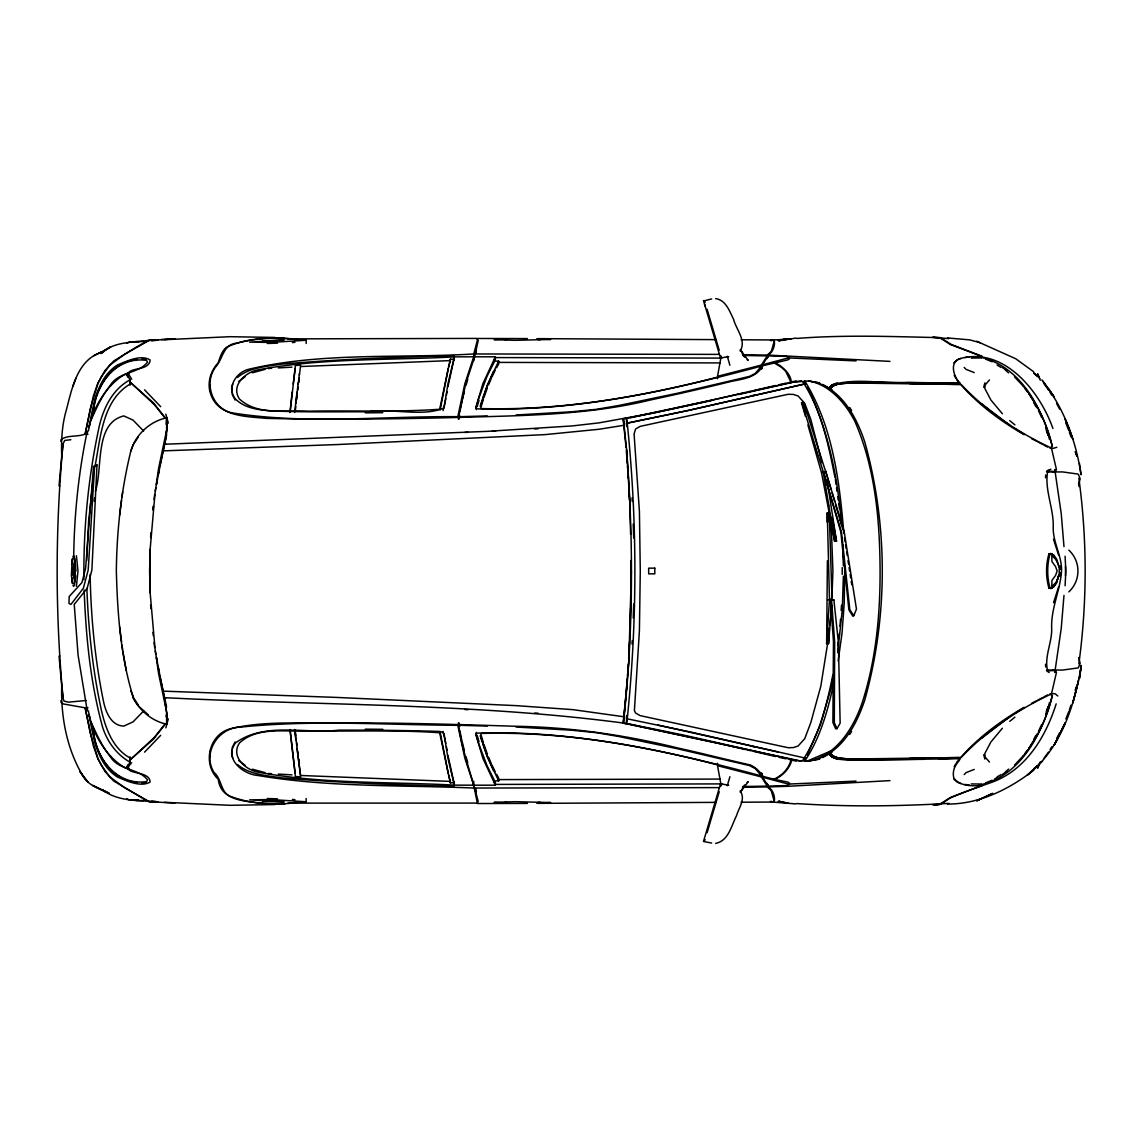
<?xml version="1.0" encoding="UTF-8"?>
<svg xmlns="http://www.w3.org/2000/svg" width="1142" height="1142" viewBox="0 0 1142 1142"><rect width="100%" height="100%" fill="white"/><g stroke="black" fill="none" stroke-linecap="round" stroke-linejoin="round"><path stroke-width="1.5" d="M761.414 368.295L761.414 365.069L767.253 355.89L742.6 355.476M88.419 710.938C91.76 732.579 106.591 758.045 126.334 768.509L130.074 762.171L130.088 756.832M287.955 803.126L477.327 803.083L473.73 785.196L454.302 785.125L454.316 782.27M495.385 359.63L495.385 356.804L474.644 356.804L465.665 383.898L458.67 416.716L487.291 415.916M767.281 358.545L767.281 355.091L771.178 351.579L773.262 344.855M761.443 368.937L761.457 366.054C668.698 391.049 573.398 412.091 476.885 408.836L475.943 407.037L482.909 383.626L495.385 356.804M626.587 449.42C633.582 540.466 633.467 632.283 623.404 723.1L800.071 760.857L808.45 761.015L817.872 759.316L831.276 752.107M768.138 357.332L768.152 355.091C773.077 352.25 775.489 344.827 774.133 339.959L771.264 340.502M473.73 360.744L473.787 353.963L477.399 340.073L476.628 338.417L287.955 338.874M630.955 581.535L630.955 560.465M631.369 571L628.828 662.017L623.418 723.043C471.989 703.058 318.504 705.456 166.104 697.748L164.405 697.748L156.34 657.578M73.702 557.082C74.23 514.799 78.541 472.531 87.263 431.134M149.987 560.936L150.202 549.188M149.959 550.401L149.959 591.599M473.73 356.804L473.787 353.963C399.129 358.517 322.244 351.964 248.999 369.209C236.137 372.064 226.244 387.609 235.466 399.058C244.674 408.151 258.377 409.935 270.725 410.863C303.315 412.376 335.976 411.648 368.595 411.819C392.177 407.922 422.44 417.301 444.11 407.937L447.864 384.283L454.302 356.875L473.73 356.804L464.808 383.926L457.799 416.687C382.798 416.016 306.598 424.696 232.24 412.904C211.641 408.75 203.09 381.514 216.552 365.854C223.061 357.817 223.532 344.113 236.722 343.157C255.751 338.303 275.65 337.018 295.15 339.131M842.225 574.412L842.225 567.588M86.706 560.636L88.619 521.28L93.016 480.268M831.633 605.103L828.564 643.588L826.637 643.66L827.393 560.85M630.612 607.658L629.813 634.952M74.815 580.45L74.016 571L74.815 561.55M295.15 802.184L306.085 801.755L306.184 798.515M843.367 576.296L842.282 609.842L837.657 652.539M633.239 617.879L633.724 603.947M494.343 360.986L494.5 359.031M831.947 597.223L832.918 571L831.504 532.529L828.978 509.632M828.564 643.588L829.178 627.872M96.999 464.994L94.615 466.536L88.205 569.944L83.38 588.216L70.904 604.432L69.005 603.476L69.162 596.595L81.967 582.506L85.593 568.345L93.516 466.564L96.999 464.994L91.888 570.015L87.177 588.358L74.758 603.747M628.671 658.663L629.485 641.733M1045.53 477.799L1045.672 474.986M632.054 644.045L632.254 640.562M150.858 537.611L151.129 532.643M70.861 439.727L64.737 440.441L63.038 443.981C55.201 528.432 55.201 613.568 63.038 698.019L64.009 701.088L68.434 702.144L86.335 700.474M1060.304 575.825L1060.504 572.613M826.637 643.66L829.463 599.678L827.293 513.101L829.22 513.029L832.047 599.864L827.707 599.736M150.63 536.754L150.858 533.357M72.032 560.279L73.159 557.739L73.759 558.409C76.286 561.464 75.372 581.235 71.917 571C75.386 560.765 76.314 580.536 73.759 583.591L72.56 583.591L71.361 575.197L72.374 558.695M74.73 573.926L74.73 568.074M166.175 424.253L166.632 417.858C149.93 421.27 135.57 434.631 130.83 451.09C121.223 490.303 116.798 530.673 116.341 571C117.469 613.739 120.609 657.321 133.571 698.262C140.095 711.152 152.457 721.301 166.632 724.142L167.089 714.021L158.567 673.48L154.984 648.185L150.259 594.04L149.588 571L150.259 547.96L154.984 493.815L158.567 468.52L167.089 427.979L166.632 417.858L166.632 428.364M166.432 434.702L167.032 426.237L165.69 438.785L156.34 484.422M1063.987 595.382L1061.218 628.514L1055.08 670.497L1046.486 670.911M71.689 564.79L71.903 561.992M73.887 566.803L74.558 560.279M75.743 575.825L74.358 585.475L73.659 586.26L72.974 585.475M626.358 691.11L627.243 679.147M627.5 675.736L628.385 663.759M839.97 626.316L840.483 619.264M841.14 610.47L841.526 605.189M127.476 376.96C126.248 365.883 146.676 372.106 149.945 361.472L150.059 359.916C140.951 354.263 126.848 361.115 117.569 364.926C97.099 377.859 93.63 404.225 89.162 426.023M1059.234 574.783L1059.234 567.217L1056.678 559.223L1053.838 555.183L1051.682 553.87L1048.927 553.913C1045.772 564.676 1045.772 577.324 1048.927 588.087L1050.883 588.601C1056.107 586.074 1057.292 579.708 1059.234 574.783L1056.321 582.135L1051.768 586.603L1051.953 580.379L1055.551 575.454L1057.149 571L1055.551 566.546L1051.953 561.621L1051.768 555.397L1056.321 559.865L1059.234 567.217M1065.086 585.76L1065.843 571L1065.086 556.24M232.012 749.252L231.64 753.82L232.74 758.074M74.772 564.933L74.772 577.067M73.973 567.374L74.929 560.993M209.928 390.721L210.328 386.167M93.644 355.847L101.267 352.25C77.213 360.215 72.003 388.437 66.393 409.821C61.896 425.209 61.154 440.584 61.725 456.172L59.041 485.907L59.812 486.049M626.344 718.732L626.644 715.434M1065.486 575.597L1065.486 566.403M209.9 389.436L210.328 384.897M94.201 501.367L94.529 497.983M153.128 509.974L153.471 506.434M1037.921 375.904L1038.007 374.947L1039.62 378.487M289.954 412.448L292.138 392.077M290.139 412.134L295.393 365.497L300.617 365.112L299.418 375.076M626.059 694.507L623.104 723.143L626.715 723.857C637.593 622.376 637.593 519.624 626.715 418.143L623.104 418.857L626.059 447.493M828.007 641.176L820.784 686.342L810.777 722.7L804.71 738.717L798.101 746.012L793.376 747.582L788.166 747.71L780.771 746.126L640.091 715.606L635.609 713.008L634.395 710.667L639.42 630.598L640.277 571L639.42 511.402L634.081 433.974L635.609 428.992L640.091 426.394L788.166 394.29L793.376 394.418L798.101 395.988L804.71 403.283L810.777 419.3L821.954 462.581M828.592 635.894L829.363 628.842M829.749 625.316L830.919 614.753M152.914 509.646L153.314 506.277M154.084 499.539L154.67 494.486M294.636 412.462L297.02 392.163M295.435 409.807L295.835 406.352M60.826 700.731L61.126 702.573L63.467 703.972L85.307 707.84L90.132 732.679L97.969 758.531L101.295 765.211L109.732 776.817L124.578 787.68L149.217 801.655L158.324 801.841C139.695 800.228 118.197 802.012 102.609 789.893L105.235 791.763L92.787 785.411L109.161 793.247C100.31 788.908 89.633 786.224 83.966 777.488L88.105 782.227L79.783 771.35L83.751 777.245C67.035 750.323 60.726 716.99 61.725 685.828L59.041 656.093L59.812 655.951M295.835 403.511L298.219 382.67M296.62 399.729L297.02 396.417M293.223 384.069L295.178 368.58M297.819 390.093L298.219 386.938M95.343 491.246C103.108 469.262 93.872 423.168 123.836 415.916L133.057 420.128L143.649 431.048M119.61 515.228L121.58 500.239M122.008 496.913L122.665 491.917M298.219 384.097L299.418 373.648M298.819 382.427L299.418 377.916M1081.031 667.199C1074.222 706.898 1060.219 749.452 1027.3 775.133L1042.575 761.1M837.771 645.458L838.242 641.99M838.728 638.535L839.456 633.353M838.142 661.018L842.011 633.353L844.209 603.433L844.78 567.588M1078.862 663.73C1087.227 602.362 1087.227 539.638 1078.862 478.27M168.317 718.889L165.833 727.854M60.826 441.269L61.126 439.427C68.848 434.288 79.883 437.786 87.648 432.789M459.198 418.986L459.741 415.574M94.914 466.721C100.696 437.729 102.195 399.486 131.359 383.341L153.585 403.026L165.119 417.715M445.808 398.644L443.082 410.592M440.184 409.935L448.206 368.566M458.356 419.128L458.884 415.859M155.226 491.131L155.783 487.777M85.307 434.174L90.132 409.321L97.969 383.469L101.295 376.789L109.732 365.183L124.578 354.32L149.217 340.345L174.64 338.917M156.554 484.436L157.453 479.397M158.353 474.344L158.952 470.975M446.408 395.218L447.022 391.792M475.914 352.878L476.4 350.18M834.231 671.025L831.119 687.827L820.456 724.57L807.28 755.019M166.061 716.705L166.632 713.636L166.632 724.142M447.935 386.667L454.002 359.173L450.319 359.173L439.656 409.25C396.417 412.319 352.307 410.321 308.783 411.177C285.885 409.664 257.878 416.059 239.392 398.943C230.227 384.84 246.444 371.278 259.705 369.523C323.586 357.946 389.236 360.315 453.888 356.904L454.173 355.633C396.574 357.175 338.946 359.173 281.532 364.141C266.586 366.496 249.513 367.267 237.507 377.46M761.999 368.652L762.571 365.754L787.595 359.973L789.493 358.873L788.337 357.917L856.015 360.886M166.604 435.059L159.837 465.936M717.519 378.744L717.861 377.046C640.719 397.088 561.379 410.649 481.481 408.565L480.382 406.595L487.306 385.168L498.683 361.115L494.714 361.115L487.006 376.332L478.998 397.587L475.829 408.294L476.314 409.621M166.104 444.252L164.405 444.252L487.12 431.362L572.47 425.909L598.808 422.897L654.509 412.847L791.906 382.299L808.45 380.985L817.872 382.684L811.705 381.728M832.861 674.765C826.951 704.157 819.642 734.263 803.083 759.687M834.359 679.904C828.578 708.14 820.884 736.804 804.796 761.057M459.869 411.134L461.839 401.656M61.725 456.172L63.038 443.981M721.116 356.647L717.519 376.332L761.414 365.069M462.267 399.957L464.38 391.435M89.105 427.108L89.69 424.81M232.74 383.926L231.64 388.18L232.012 392.748M1052.439 695.15C1042.56 733.364 1020.848 776.688 978.508 785.225M1057.378 579.908L1058.648 575.168M448.549 367.096L450.319 360.601L300.617 366.525M983.69 387.281L984.889 382.898M76.414 586.26L77.984 571L76.414 555.74M466.064 385.225L467.749 379.215M729.881 776.731L727.326 785.725M1046.957 472.146L1055.408 471.689L1056.45 469.548L1051.468 448.092C1017.907 432.404 986.674 411.52 961.15 384.497L849.291 382.955L838.199 384.026L832.818 386.082L830.077 389.037C847.878 401.442 857.999 421.783 864.737 441.84C888.119 525.506 888.119 616.494 864.737 700.16C857.985 720.217 847.892 740.587 830.063 752.949L832.818 755.918L838.199 757.96L849.305 759.059L961.15 757.503C986.674 730.48 1017.907 709.596 1051.468 693.908L1056.45 672.452L1055.408 670.311L1046.957 669.854M1056.164 582.991L1057.192 579.508L1056.678 582.777L1053.838 586.817L1051.682 588.13L1048.927 588.087M477.185 406.552L478.998 400.428M481.267 406.424L483.48 398.901M704.828 840.355L705.071 839.527M707.084 832.732L719.217 791.763M720.873 786.167L721.33 784.625M1048.713 705.171L1049.555 702.473M480.339 405.81L482.209 399.786M1058.605 586.917L1053.509 602.719M1075.621 689.939L1076.992 685.628L1075.136 690.253M1040.319 761.785L1037.65 768.366M1056.164 703.872C1045.901 736.647 1025.816 770.051 991.955 782.241C978.337 787.066 964.633 791.763 951.357 797.501C945.276 800.214 940.708 806.695 933.214 804.667M773.32 344.641L774.048 341.358L773.262 339.959L741.144 339.774M1069.397 709.824L1070.968 705.185M1045.672 714.107L1048.299 706.527M484.037 397.345L487.306 388.009M482.666 398.272L486.478 387.723M476.314 732.379L475.829 733.706L478.998 744.413L487.006 765.668L494.714 780.885L498.683 780.885L498.683 778.045L496.584 774.262M73.017 385.982L75.957 378.173M1049.941 554.341C1046.986 564.876 1046.986 577.124 1049.941 587.659M1046.4 711.28L1048.228 706.513M474.644 356.804L478.17 340.716L477.456 338.475L527.404 338.589M1039.62 763.513L1038.007 767.053L1037.921 766.096M130.83 451.09L133.571 444.038L138.268 437.029M91.132 419.828C96.528 407.965 101.938 395.846 110.103 385.596C118.383 371.478 138.91 373.848 147.546 362.043L146.504 360.415C117.626 356.076 95.614 382.984 93.53 409.907C96.656 386.653 111.659 362.057 136.926 359.473M853.831 615.652L856.457 609.043L844.124 531.373L825.68 471.375L823.582 472.303L840.855 532.072L848.877 609.757L852.803 616.195L853.831 615.652L849.819 609.828L841.526 532.186L823.582 472.303M1065.814 718.989L1068.869 711.366M1078.605 484.479L1080.175 478.798L1078.319 474.116L1062.56 471.917L1052.781 472.003M487.12 386.167L493.472 371.421M488.59 384.883L491.174 378.616M1038.463 731.351L1041.69 724.428M491.845 377.217L495.185 370.251M232.126 747.739L235.066 741.957M1033.753 739.431L1035.894 735.405M1034.267 739.431L1037.107 734.063M1056.578 738.56L1059.662 732.779M804.196 760.543L805.467 758.231L804.496 758.231M496.584 367.738L498.683 363.955L498.683 361.115M954.198 766.653L955.74 763.898M837.015 728.639L840.141 723.157L838.385 642.503L833.888 599.893L830.391 599.379L833.46 641.319L832.889 722.472L835.644 728.753L837.015 728.639L834.302 722.686L834.674 642.418L831.519 599.593L830.391 599.379M740.316 792.42L744.698 784.925M740.901 791.463L748.21 781.67L747.154 782.37M740.13 350.994C746.768 340.63 736.048 329.339 733.549 319.26C729.581 311.295 725.869 299.989 715.663 298.619M849.734 734.463L851.618 731.422M1028.557 748.724L1033.553 740.773M1050.112 749.48L1051.768 746.839M129.817 760.301L154.398 737.318L164.833 724.285M1028.799 748.567C1039.677 732.836 1048.099 714.649 1052.125 696.078L1051.14 694.736M165.119 724.285L153.585 738.974L131.359 758.659C113.358 749.68 105.835 729.267 101.524 710.852C92.73 670.597 88.391 629.428 86.863 588.287M956.511 762.513C974.868 739.888 998.95 721.858 1024.146 707.298M762.571 365.754C756.875 377.759 742.571 379.044 731.108 381.428C704.171 388.18 677.049 394.218 649.912 400.114C587.316 415.331 522.593 415.502 458.584 417.43C394.575 419.143 330.523 419.756 266.5 418.4C246.786 416.387 218.236 416.958 210.67 394.076C206.816 383.312 210.513 370.964 218.193 362.813C220.106 357.318 221.662 351.351 226.259 347.382C248.613 336.99 274.765 336.776 298.804 339.788M939.009 759.102C977.523 756.546 949.53 758.788 953.784 777.93C959.965 786.752 972.698 785.924 982.306 785.61M761.457 366.054L755.419 373.306L749.495 376.417L677.677 393.205L619.435 405.367L596.581 409.307L571.186 411.805L515.984 414.989M1068.855 591.856C1080.96 580.579 1080.96 561.421 1068.855 550.144M1043.631 758.788L1048.456 752.107M1022.847 756.475L1024.445 754.32M1025.245 753.235L1027.729 749.851M1051.14 447.264L1052.125 445.922C1048.099 427.351 1039.677 409.164 1028.799 393.433M1023.061 756.018L1014.467 765.169M1024.974 753.62L1027.829 750.037M143.649 710.952L133.057 721.872L123.836 726.084C110.731 725.855 105.264 710.966 103.251 700.132C94.843 658.806 90.889 616.58 90.118 574.44M160.708 735.305L144.549 752.164M72.974 556.525L73.659 555.74L74.958 558.695L75.843 571M830.063 389.051L832.818 386.082L838.199 384.04L849.291 382.955L879.568 383.184M1002.391 728.225L990.885 742L984.818 753.549L985.189 757.117L989.457 762.057M808.536 761.271C837 755.19 853.788 727.625 862.481 701.873C875.943 659.633 880.182 615.167 880.082 571C879.84 520.252 875.343 468.149 854.787 421.184C845.123 402.712 829.834 385.025 808.536 380.729M964.176 774.576L966.103 772.62L974.254 769.408M953.798 362.87L957.339 359.773L960.75 358.474M981.649 738.203L1009.828 716.705M1005.36 771.892L1008.643 769.108M1009.742 721.359L1014.91 717.147M741.144 802.226L773.262 802.041L774.048 800.642L771.178 790.421L767.281 786.909L742.457 787.281M1033.638 770.25C1009.185 789.293 979.122 804.182 947.517 804.054M989.457 379.943L985.189 384.883L984.818 388.451L990.885 400L1002.391 413.775M101.124 353.535L104.122 351.194L101.31 353.363M238.778 381.371L245.273 376.56M827.165 480.825L836.515 541.294L834.602 541.208L821.583 472.988L823.268 471.789L825.837 472.188L803.754 402.726L801.541 402.655L805.453 416.373M88.419 431.062C91.902 409.093 106.377 384.411 126.334 373.491L130.074 379.829C111.059 390.036 101.966 411.22 98.155 431.49C87.977 480.125 83.337 529.945 83.937 579.622M1015.809 712.808L1023.946 707.84M1002.676 774.19L1006.73 771.649M306.184 343.485L306.085 340.245L270.526 342.457L249.627 342.129L284.044 340.045L262.774 340.858M773.905 779.229C782.327 775.489 789.008 768.438 791.149 759.373L683.644 735.091L630.298 724.214M261.661 803.24C245.216 801.156 220.663 800.77 218.279 779.287C201.72 763.927 209.114 732.95 231.912 728.425C266.686 720.445 302.758 723.771 338.118 723.014C397.473 722.572 456.814 724.442 516.141 726.283C570.814 727.211 625.017 734.848 678.062 748.067C702.23 753.292 726.155 759.616 750.308 764.954C755.533 767.31 759.815 771.207 762.571 776.246L774.576 779.415C782.998 775.689 789.579 768.694 791.906 759.701L791.149 759.373L801.17 761.3M997.066 776.931L1001.206 774.519M149.559 340.345L158.324 340.159L148.332 340.402L135.898 347.368L113.672 361.029L105.007 370.508L97.741 383.512L93.373 396.031L84.965 434.288L87.963 434.288M822.654 757.589L831.89 752.45M1056.85 447.279L1052.881 448.449M126.277 374.847L129.075 373.334M1044.002 696.848L1047.571 694.936M1037.678 700.189L1042.732 697.519M994.682 778.915L997.28 777.559M1031.554 703.344L1036.151 700.974M98.869 353.363L110.688 346.882L102.609 352.107C115.214 341.458 132.915 342.571 148.332 340.402M977.067 800.599L992.683 793.376L976.638 800.785L980.65 799.057M1052.924 428.507C1040.105 391.892 1004.66 347.239 961.321 358.274C948.574 361.329 953.57 376.546 959.994 383.284C942.864 382.955 925.662 382.698 908.518 382.427C883.251 384.326 856.457 377.388 831.976 384.94L828.949 388.223L817.872 382.684M824.238 472.374L826.351 471.46M807.208 761.057L831.562 750.722M985.903 782.784L992.084 780.257M837.357 382.841L831.961 384.954L828.949 388.251L831.276 389.893M770.422 340.616L773.262 339.959M126.691 343.142L130.06 341.843L143.392 341.487M778.573 340.858L796.017 338.061M778.958 340.744L788.551 338.76L777.987 340.145L791.32 338.831L777.987 340.145M252.339 372.82L264.987 369.38M1048.927 553.913L1050.883 553.399L1053.267 554.841L1057.378 562.092M718.033 398.772L745.569 392.405M747.296 392.02L750.637 391.249M753.977 390.478L775.675 385.468M738.16 394.618L791.149 382.627C791.777 374.947 782.227 365.74 774.576 362.585M751.65 395.774L755.019 395.004M716.377 399.158L626.201 418.415L626.772 423.268L689.069 410.306L805.881 383.769M126.691 798.858L130.06 800.157L138.553 799.9M715.663 843.381C728.468 840.983 731.451 825.595 736.519 815.688C738.731 807.936 746.04 798.829 740.13 791.006M779.101 384.711L785.939 383.17M789.365 382.413L796.202 380.871M711.309 400.714L630.298 417.786M804.196 381.457L805.467 383.769L688.869 410.306L627.972 422.954M131.701 762.77C118.654 775.732 147.018 769.351 149.945 780.528L150.059 782.084C140.78 787.495 126.976 781.071 117.569 777.074C97.099 764.141 93.63 737.775 89.162 715.977M711.623 298.947L703.6 300.946M720.459 357.903L728.724 356.704M801.17 380.7L791.149 382.627L785.725 371.293L781.242 367.153L773.905 362.771M281.703 803.854L284.515 803.34M294.336 802.983L298.804 802.212M811.705 760.272L817.872 759.316M1050.868 469.262L1047.942 470.161C1043.788 488.705 1053.938 508.133 1053.224 527.119C1052.738 542.35 1061.96 555.811 1061.56 571C1060.219 590.685 1050.654 608.929 1051.696 629.114C1051.925 643.26 1043.631 657.992 1047.942 671.839L1049.155 672.481M827.079 521.98L827.293 513.101M292.395 342.6L294.936 342.286M796.802 338.446C844.295 334.706 892.116 336.547 939.709 337.661L950.372 344.513L981.349 356.233L981.321 357.96L971.271 358.074M964.833 357.56L969.215 357.032M275.094 804.553L230.113 805.31L164.505 802.298M151.743 340.816L157.425 340.23M538.039 802.498L540.08 802.284M504.878 339.631L506.848 339.431M295.15 802.869C273.866 805.081 251.568 804.082 231.326 796.702C220.377 793.333 222.09 779.058 214.054 772.435C201.791 752.935 218.465 727.183 240.862 727.097C312.837 719.631 385.582 724.927 457.799 725.313L464.808 758.074L473.73 785.196M948.988 803.383C898.383 806.252 847.378 806.994 796.802 803.554M164.505 339.702L230.113 336.69L275.094 337.447M827.008 513.143L829.22 513.029M889.975 780.614L788.237 786.296L768.152 786.909L768.138 784.668M534.727 428.992L538.082 428.778M268.156 368.523L271.553 368.324M278.363 367.924L291.981 367.124M784.64 339.488L772.963 339.916M161.336 339.617L174.926 338.903M932.6 804.71L939.709 804.339L950.372 797.487L981.349 785.767L981.321 784.04L971.271 783.926M492.273 431.291L495.685 431.134M856.015 781.114L788.337 784.083L789.493 783.127L787.595 782.027L774.576 779.415M464.794 432.461L468.234 432.318M142.165 783.212L146.39 783.041M771.264 801.498L774.133 802.041C775.489 797.173 773.077 789.75 768.152 786.909M267.328 343.471L277.52 343.157M959.137 757.546L909.532 758.416M959.994 758.716L847.692 760.172L837.343 759.13L831.976 757.06L828.949 753.777L831.961 757.046L837.357 759.159M93.516 466.564L94.615 466.536M295.15 339.816L306.085 340.245M742.6 786.524L767.253 786.11L761.414 776.931L761.414 773.705M924.349 759.316L847.707 760.144M285.072 803.797L262.346 803.169M508.233 338.889L494.143 339.631L515.013 340.316L550.644 339.445L536.583 338.874M382.784 412.69L365.297 412.833M720.117 779.072L497.841 779.601M879.568 758.816L849.291 759.045L838.199 757.96L832.818 755.918L830.077 752.963M721.83 783.897L494.914 784.426M719.403 787.609L474.644 788.037C468.791 767.581 461.511 746.74 458.67 725.284L487.291 726.084M536.583 803.126L550.644 802.555L515.013 801.684L494.143 802.369L508.233 803.111M716.22 802.369L538.025 803.354M1049.883 693.922L1051.468 693.908M474.644 353.963L719.403 354.391M494.914 357.574L721.83 358.103M497.841 362.399L720.117 362.928M527.404 803.411L477.456 803.525L478.17 801.284L474.644 788.037M770.85 362.728L774.419 362.728M816.173 382.684L819.585 382.684M804.496 383.769L805.467 383.769M162.935 450.876L336.904 444.566L545.062 434.617L599.422 429.221L624.074 425.252L623.404 418.9L626.573 449.348L630.313 510.617M71.917 571L74.073 571M162.935 691.124L336.904 697.434L516.27 705.642L572.941 709.653L624.089 716.791M166.104 697.748L164.405 697.748L167.032 715.763M87.963 707.712L84.965 707.712L93.373 745.969L97.741 758.488L105.007 771.492L113.672 780.971L148.332 801.598M816.173 759.316L819.585 759.316M770.85 779.272L774.419 779.272M237.507 764.54C249.513 774.733 266.586 775.504 281.532 777.859C338.946 782.827 396.574 784.825 454.173 786.367L453.888 785.096C389.236 781.685 323.586 784.054 259.705 772.477C246.444 770.722 230.227 757.16 239.392 743.057C257.878 725.941 285.885 732.336 308.783 730.823C352.307 731.679 396.417 729.681 439.656 732.75L450.319 782.827L454.002 782.827L447.935 755.333M474.644 785.196L495.385 785.196L495.385 782.37M135.841 800.513L143.392 800.513M538.025 338.646L716.22 339.631M1049.883 448.078L1051.468 448.092M365.297 729.167L382.784 729.31M847.707 381.856L959.994 383.284M1046.486 471.089L1055.08 471.503L1061.218 513.486L1063.987 546.618M801.541 402.655L803.754 402.726M742.457 354.719L767.281 355.091M909.532 383.584L959.137 384.454M772.963 802.084L796.017 803.939M768.152 355.091L889.975 361.386M773.262 802.041L770.422 801.384M267.328 798.529L277.52 798.843M142.165 358.788L146.39 358.959M464.794 709.539L468.234 709.682M933.214 337.333L940.408 337.675L951.357 344.499L982.306 356.39M515.984 727.011L571.186 730.195L596.581 732.693L619.435 736.633L677.677 748.795L749.495 765.583L755.419 768.694L761.457 775.946C668.698 750.951 573.398 729.909 476.885 733.164L475.943 734.963L482.909 758.374L495.385 785.196M174.926 803.097L149.217 801.655M947.517 337.946L969.843 339.888L980.264 342.757M268.156 773.477L271.553 773.676M278.363 774.076L291.981 774.876M534.727 713.008L538.082 713.222M932.6 337.29L948.988 338.617M777.987 801.855L784.64 802.512M504.878 802.369L506.848 802.569M538.039 339.502L540.08 339.716M151.743 801.184L157.425 801.77M262.774 801.142L284.058 801.827L249.627 799.871L270.526 799.543L306.085 801.755M831.519 599.593L833.888 599.893M964.833 784.44L969.215 784.968M292.395 799.4L294.936 799.714M1052.781 669.997L1062.56 670.083L1078.319 667.884L1080.175 663.202L1078.605 657.521M1052.881 693.551L1055.365 693.922L1057.806 696.006M978.508 356.775C1020.848 365.312 1042.56 408.636 1052.439 446.85M788.551 803.24L778.573 801.142M281.703 338.146L284.515 338.66M728.724 785.296L720.573 783.726L703.472 841.483L711.623 843.053M657.706 724.999L778.316 752.064M131.701 379.23L127.79 372.706L127.79 375.518M805.881 758.231L689.069 731.694L626.772 718.732L626.201 723.585L716.377 742.842M779.101 757.289L785.939 758.83M789.365 759.587L796.202 761.129M135.841 341.487L138.553 342.1M136.926 782.527C111.559 780.015 96.556 755.49 93.53 732.093C95.785 758.845 117.64 785.967 146.504 781.585L147.546 779.957C138.91 768.152 118.383 770.522 110.103 756.404C101.909 746.154 96.513 734.049 91.132 722.172M751.65 746.226L755.019 746.996M718.033 743.228L745.569 749.595M747.296 749.98L750.637 750.751M753.977 751.522L775.675 756.532M761.414 776.931L717.519 765.668L721.116 785.353M252.339 769.18L264.987 772.62M778.958 801.256L781.656 802.055M974.254 372.592L966.103 369.38L964.176 367.424M960.75 783.526L957.339 782.227L953.798 779.129M985.903 359.216L992.084 361.743M85.307 707.826L87.648 709.211M976.638 341.215L1015.795 358.788L1033.638 371.75M1031.554 438.656L1036.151 441.026M1037.678 441.811L1042.732 444.481M1044.002 445.152L1047.571 447.064M1024.146 434.702C998.95 420.142 974.868 402.112 956.511 379.487M126.277 767.153L129.075 768.666M1023.946 434.16L1015.809 429.192M822.654 384.411L831.89 389.55M997.066 365.069L1001.206 367.481M1002.676 367.81L1006.73 370.351M130.074 762.171C116.584 754.648 107.062 741.472 102.509 726.854C90.304 682.331 85.864 635.994 84.151 589.971M148.46 714.963L137.868 705.485L133.171 698.105M747.154 359.63L748.21 360.33L740.901 350.537L744.698 357.075L740.316 349.58M1009.828 425.295L981.649 403.797M238.778 760.629L245.273 765.44M1009.742 420.641L1014.91 424.853M1005.36 370.108L1008.643 372.892M1033.824 373.191L1036.965 375.961M144.549 389.836L160.708 406.695M1034.024 372.949L1038.007 376.889M1014.467 376.831L1023.061 385.982M443.082 731.408L445.808 743.356M1024.974 388.38L1027.829 391.963M1022.847 385.525L1024.445 387.68M1025.245 388.765L1027.729 392.149M1042.575 380.9C1063.802 407.751 1076.107 441.126 1081.031 474.801L1079.461 463.466M1041.904 379.901L1054.294 397.073L1048.784 388.979M1043.631 383.212L1048.456 389.893M164.833 417.715L154.398 404.682L129.817 381.699M1037.65 373.634L1040.319 380.215M138.268 704.971L133.571 697.962L130.83 690.91M1050.112 392.52L1051.768 395.161M1028.557 393.276L1033.553 401.227M849.734 407.537L851.618 410.578M804.796 380.943C832.718 426.294 839.57 481.182 843.824 533.285M803.083 382.313C821.612 410.749 828.421 444.78 835.002 477.542M954.198 375.347L955.74 378.102M498.683 780.885L487.306 756.832L480.382 735.405L481.481 733.435C561.379 731.351 640.719 744.912 717.861 764.954L717.519 763.256M1056.578 403.44L1059.662 409.221M1034.267 402.569L1037.107 407.937M1033.753 402.569L1035.894 406.595M232.126 394.261L235.066 400.043M491.845 764.783L495.185 771.749M1038.463 410.649L1041.69 417.572M493.472 770.579L487.12 755.833M807.28 386.981C828.407 430.049 837.843 477.77 841.583 525.32M488.59 757.117L491.174 763.384M165.833 414.146L168.317 423.111M1075.136 451.747L1076.992 456.372L1075.621 452.061M1065.814 423.011L1068.869 430.634M1046.4 430.72L1048.228 435.487M1053.509 539.281L1058.605 555.083M482.666 743.727L486.478 754.277M484.037 744.655L487.306 753.991M1045.672 427.893L1048.299 435.473M1069.397 432.176L1070.968 436.815M801.841 402.641L823.268 471.789L834.602 541.208M1048.713 436.829L1049.555 439.527M480.339 736.19L482.209 742.214M825.68 471.375L831.119 489.704M832.104 493.03L834.574 501.352M835.559 504.678L842.967 529.66M704.828 301.645L705.071 302.473M707.084 309.268L719.217 350.237M720.873 355.833L721.33 357.375M704.514 304.043L705.142 306.156M703.486 300.589L720.573 358.274M477.185 735.448L478.998 741.572M481.267 735.576L483.48 743.099M803.497 402.726L806.438 412.819M74.929 581.007L73.973 574.626M727.326 356.275L729.881 365.269M807.894 424.952L821.583 472.988M466.064 756.775L467.749 762.785M454.302 785.125L447.864 757.717L444.11 734.063C443.153 732.322 441.14 731.665 439.285 731.408C405.81 730.437 372.335 730.066 338.846 730.138C305.228 734.163 264.844 721.573 235.466 742.942C223.732 758.502 242.646 774.305 257.892 775.475C329.024 787.537 401.913 784.954 473.787 788.037L473.73 781.256M983.69 754.719L984.889 759.102M448.549 774.904L450.319 781.399L300.617 775.475L297.02 748.424M89.105 714.892L89.69 717.19M462.267 742.043L464.38 750.565M448.206 773.434L440.184 732.065M159.837 676.064L166.604 706.941M61.725 685.828L63.038 698.019M459.869 730.866L461.839 740.344M761.999 773.348L762.571 776.246M87.263 710.866L78.084 655.137L74.216 604.118M832.075 516.912L836.515 541.294M475.914 789.122L476.4 791.82M446.408 746.782L447.022 750.208M156.554 657.564L157.453 662.603M158.353 667.656L158.952 671.025M122.965 651.797L126.291 670.639M458.356 722.872L458.884 726.141M155.226 650.869L155.783 654.223M459.198 723.014L459.741 726.426M844.538 538.225L845.08 541.679M845.608 545.134L846.151 548.574M846.679 552.029L847.221 555.483M848.021 560.651L848.549 564.105M849.091 567.56L849.634 571.014M850.162 574.455L850.704 577.909M851.233 581.364L851.775 584.804M74.558 581.721L73.887 575.197M72.374 583.305L71.689 577.21M835.344 479.255L836.072 484.436M836.558 487.905L837.043 491.36M837.771 496.542L838.242 500.01M838.728 503.465L839.456 508.647M494.5 782.969L494.343 781.014M1078.619 483.209L1079.076 486.578M298.819 759.573L299.418 764.084M295.178 773.419L290.139 729.866M119.61 626.772L121.58 641.761M122.008 645.087L122.665 650.083M297.819 751.907L298.219 755.062M296.62 742.271L297.02 745.583M295.435 732.193L295.835 735.648M294.836 729.852L300.617 776.888L295.393 776.503L289.954 729.552M294.636 729.538L295.835 739.902M152.914 632.354L153.314 635.723M154.084 642.461L154.67 647.514M828.193 502.58L828.592 506.106M209.9 752.564L210.328 757.103M626.344 423.268L626.644 426.566M209.928 751.279L210.328 755.833M626.358 450.89L627.243 462.853M627.5 466.264L628.385 478.241M127.476 765.04L127.79 769.294L127.79 766.482M839.97 515.684L840.355 520.966M150.63 605.246L150.858 608.643M1060.304 566.175L1060.504 569.387M632.054 497.955L632.254 501.438M1045.53 664.201L1045.672 667.014M628.671 483.337L629.485 500.267M629.813 507.048L630.612 534.342M633.239 524.121L633.724 538.053M842.682 544.52L843.367 565.704M150.045 584.418L150.202 592.812M828.949 513.058L829.078 521.908M767.281 783.455L767.281 786.909M761.443 773.063L761.457 775.946M130.074 379.829L130.088 385.168M454.302 356.875L454.316 359.73M453.888 356.904L453.888 360.03M453.888 781.97L453.888 785.096M450.319 359.173L450.319 362.028M450.319 779.972L450.319 782.827M71.646 569.601L71.932 573.627L72.902 575.225L74.144 575.225L75.5 571L74.144 566.775L72.902 566.775L71.646 569.601M1081.231 665.515L1079.461 678.534L1081.231 665.515M93.144 411.463L92.473 414.874L93.13 411.505M1078.491 680.703L1072.866 702.758L1078.491 680.703M1055.394 670.297L1054.88 672.438L1055.408 670.311M1065.101 722.972L1054.294 744.927L1065.101 722.972M764.455 361.571L762.599 364.769L789.393 357.632L786.752 356.418L768.181 355.904L764.455 361.571M789.393 784.368L786.752 785.582L768.181 786.096L762.599 777.231L789.393 784.368M1036.965 766.039L1033.824 768.809L1036.95 766.082M654.809 568.159L648.67 568.159L648.67 573.841L654.809 573.841L654.809 568.159M1069.397 429.749L1065.101 419.028L1072.866 439.242L1069.397 429.749M1055.408 471.689L1054.88 469.562L1055.394 471.703M93.13 730.495L92.445 727.14L93.144 730.537"/></g></svg>
